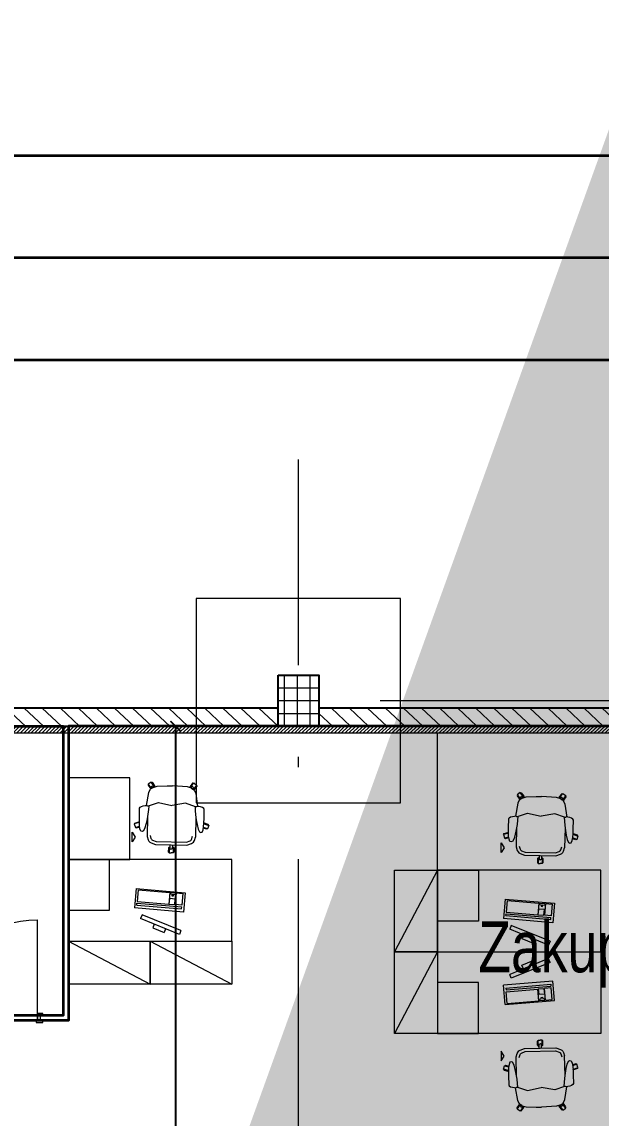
# Model space of a CAD drawing. Extents: x 6529560 to 6558080, y 5579316 to 5588131.
# Drawn here: x 6543844.78 to 6543850.45, y 5579643.49 to 5579654.23 of the extents above; entities that cross this region are included whole.
import ezdxf

# ---------------------------------------------------------------- set-up
doc = ezdxf.new("R2010")
doc.units = 0
doc.header["$MEASUREMENT"] = 0
doc.header["$PDSIZE"] = -5
doc.linetypes.add('ACAD_ISO10W100', pattern=[18, 12, -3, 0, -3])
doc.linetypes.add('GR_SOLID', pattern=[0])
doc.layers.get('0').update_dxf_attribs({"color": 2, "linetype": 'CONTINUOUS', "lineweight": 5})
doc.layers.get('Defpoints').update_dxf_attribs({"linetype": 'CONTINUOUS'})
for name, color, linetype, lineweight in [('arch_drzwi i okna', 4, 'CONTINUOUS', 15), ('arch_fundamenty na rzucie', 3, 'CONTINUOUS', 15), ('arch_meble', 5, 'GR_SOLID', 13), ('arch_osie', 181, 'CONTINUOUS', 5), ('arch_powierzchnia', 6, 'CONTINUOUS', 35), ('arch_sciany dzialowe cienkie na hali', 52, 'CONTINUOUS', 15), ('arch_sciany dzilowe cienkie na hali', 42, 'CONTINUOUS', 15), ('arch_sciany murowane wewnetrzne', 20, 'CONTINUOUS', 25), ('arch_sciany wewnetrzne murowane wypelnienie', 20, 'CONTINUOUS', 15), ('arch_slupy wypelnienie', 9, 'CONTINUOUS', 13), ('arch_słupy', 8, 'CONTINUOUS', 25), ('arch_wymiary', 2, 'CONTINUOUS', 13)]:
    doc.layers.add(name, color=color, linetype=linetype, lineweight=lineweight)
doc.styles.add('ISO8', font='iso8.shx', dxfattribs={"width": 0.7})
doc.styles.add('ROMANS', font='romans.shx', dxfattribs={"width": 0.8})
doc.styles.get("Standard").update_dxf_attribs({"font": 'arial.ttf', "width": 0.75})
doc.dimstyles.new('biura', dxfattribs={"dimtxt": 0.25, "dimasz": 0.1, "dimexe": 0.18, "dimexo": 0.0625, "dimgap": 0.04, "dimtad": 1, "dimdec": 1, "dimlfac": 100, "dimzin": 0, "dimdsep": 46, "dimtxsty": 'ISO8', "dimblk": 'ARCHTICK', "dimcen": 0.09, "dimadec": 0, "dimazin": 0, "dimtfac": 1, "dimtdec": 1, "dimtix": 1, "dimtofl": 0, "dimtmove": 0, "dimatfit": 3, "dimldrblk": 'ARCHTICK', "dimfxl": 0.2, "dimfxlon": 1, "dimtolj": 1, "dimtzin": 0, "dimarcsym": 0})
doc.dimstyles.new('D-GB-50', dxfattribs={"dimscale": 50, "dimtxt": 2.5, "dimasz": 2.5, "dimexe": 1, "dimexo": 2, "dimtad": 1, "dimdec": 0, "dimtxsty": 'ROMANS', "dimblk": 'OBLIQUE', "dimcen": 2.5, "dimdle": 1, "dimclrd": 256, "dimclre": 256, "dimclrt": 2, "dimadec": 0, "dimazin": 0, "dimtfac": 1, "dimtdec": 0, "dimtix": 1, "dimtmove": 2, "dimatfit": 3, "dimfxl": 1, "dimarcsym": 0})

# ---------------------------------------------------------------- blocks, each defined once
blk = doc.blocks.new('_OBLIQUE')
at = {"color": 0, "linetype": 'ByBlock', "lineweight": -2}
blk.add_line((-0.5, -0.5), (0.5, 0.5), dxfattribs=at)
blk = doc.blocks.new('_ArchTick')
at = {"color": 0, "linetype": 'ByBlock', "const_width": 0.15}
blk.add_lwpolyline([(-0.5, -0.5), (0.5, 0.5)], dxfattribs=at)
blk = doc.blocks.new('*D1894')
at = {"layer": 'arch_wymiary', "color": 0, "lineweight": -2, "transparency": 16777216}
for p, q in [((6543846.205947213, 5579647.331003313), (6543846.101991558, 5579647.331003313)), ((6543846.281991558, 5579647.331003313), (6543846.281991558, 5579636.101058283)), ((6543846.290955142, 5579636.101058283), (6543846.101991558, 5579636.101058283))]:
    blk.add_line(p, q, dxfattribs=at)
at = {"layer": 'Defpoints', "color": 0, "transparency": 16777216}
for p in [(6543850.266242636, 5579647.331003313, -14.64134597284736), (6543846.281991558, 5579636.101058283), (6543850.266242636, 5579636.101058283, -7.265392912928182)]:
    blk.add_point(p, dxfattribs=at)
at = {"layer": 'arch_wymiary', "color": 0, "lineweight": -2, "transparency": 16777216, "xscale": 0.1, "yscale": 0.1, "zscale": 0.1}
for p, rotation in [((6543846.281991558, 5579647.331003313), 90), ((6543846.281991558, 5579636.101058283), 270)]:
    blk.add_blockref('_ArchTick', p, dxfattribs=dict(at, rotation=rotation))
at = {"layer": 'arch_wymiary', "color": 0, "transparency": 16777216, "insert": (6543846.116991557, 5579641.716030795), "char_height": 0.25, "attachment_point": 5, "rotation": 90, "style": 'ISO8'}
blk.add_mtext('\\A1;1123.0', dxfattribs=at)
blk = doc.blocks.new('biurko dostawka')
at = {"layer": 'arch_meble', "color": 0}
for p, q in [((6555863.256439447, 5577522.728014947, 7.302242487318267), (6555703.256470323, 5577522.728014947, 7.302242487318267)), ((6555703.256470323, 5577522.728014947, 7.302242487318267), (6555703.256470442, 5577442.728014946, 7.302242487318267)), ((6555863.256439447, 5577522.728014947, 7.302242487318267), (6555863.256439447, 5577442.728028178, 7.302242487318267)), ((6555753.107601405, 5577512.351674795, 7.302242487318267), (6555754.618423462, 5577516.055377961, 7.302242487318267)), ((6555753.107601405, 5577512.351674795, 7.302242487318267), (6555791.090002299, 5577496.8578161, 7.302242487318267)), ((6555754.618423462, 5577516.055377961, 7.302242487318267), (6555792.600824475, 5577500.561519265, 7.302242487318267)), ((6555768.050377608, 5577510.576187729, 7.302242487318267), (6555769.561199666, 5577514.279890776, 7.302242487318267)), ((6555780.679692626, 5577509.744412422, 7.302242487318267), (6555769.561199666, 5577514.279890776, 7.302242487318267)), ((6555779.168870449, 5577506.040709257, 7.302242487318267), (6555780.679692626, 5577509.744412422, 7.302242487318267)), ((6555791.090002299, 5577496.8578161, 7.302242487318267), (6555792.600824475, 5577500.561519265, 7.302242487318267)), ((6555748.804199457, 5577475.201965809, 7.302242487318267), (6555750.415761829, 5577494.183677197, 7.302242487318267)), ((6555750.415761829, 5577494.183677197, 7.302242487318267), (6555798.502763987, 5577490.101052642, 7.302242487318267)), ((6555751.140694499, 5577476.007193089, 7.302242487318267), (6555752.111227154, 5577487.438567638, 7.302242487318267)), ((6555752.111227154, 5577487.438567638, 7.302242487318267), (6555758.587926507, 5577486.88869071, 7.302242487318267)), ((6555752.412526011, 5577490.987400413, 7.302242487318267), (6555752.2543391, 5577489.124203323, 7.302242487318267)), ((6555796.096611977, 5577485.401959657, 7.302242487318267), (6555752.2543391, 5577489.124203323, 7.302242487318267)), ((6555796.254798889, 5577487.265156746, 7.302242487318267), (6555752.412526011, 5577490.987400413, 7.302242487318267)), ((6555757.617393851, 5577475.457316279, 7.302242487318267), (6555758.587926507, 5577486.88869071, 7.302242487318267)), ((6555759.086134314, 5577486.846392631, 7.302242487318267), (6555758.62318027, 5577481.393509865, 7.302242487318267)), ((6555764.566418409, 5577486.381112098, 7.302242487318267), (6555759.086134314, 5577486.846392631, 7.302242487318267)), ((6555764.094093323, 5577474.907439231, 7.302242487318267), (6555765.064625979, 5577486.338813781, 7.302242487318267)), ((6555764.566418409, 5577486.381112098, 7.302242487318267), (6555764.103464365, 5577480.928229332, 7.302242487318267)), ((6555795.953500152, 5577483.716323853, 7.302242487318267), (6555765.064625979, 5577486.338813781, 7.302242487318267)), ((6555796.254798889, 5577487.265156746, 7.302242487318267), (6555796.096611977, 5577485.401959657, 7.302242487318267)), ((6555796.891201615, 5577471.119341254, 7.302242487318267), (6555798.502763987, 5577490.101052642, 7.302242487318267)), ((6555796.891201615, 5577471.119341254, 7.302242487318267), (6555748.804199457, 5577475.201965809, 7.302242487318267)), ((6555757.617393851, 5577475.457316279, 7.302242487318267), (6555751.140694499, 5577476.007193089, 7.302242487318267)), ((6555758.115601539, 5577475.415018081, 7.302242487318267), (6555758.242496253, 5577476.909641027, 7.302242487318267)), ((6555763.595885754, 5577474.949737548, 7.302242487318267), (6555758.115601539, 5577475.415018081, 7.302242487318267)), ((6555760.235326886, 5577476.740448117, 7.302242487318267), (6555758.242496253, 5577476.909641027, 7.302242487318267)), ((6555758.62318027, 5577481.393509865, 7.302242487318267), (6555764.103464365, 5577480.928229332, 7.302242487318267)), ((6555760.362221479, 5577478.235071182, 7.302242487318267), (6555760.235326886, 5577476.740448117, 7.302242487318267)), ((6555761.856844425, 5577478.108176351, 7.302242487318267), (6555760.362221479, 5577478.235071182, 7.302242487318267)), ((6555761.729949832, 5577476.613553405, 7.302242487318267), (6555761.856844425, 5577478.108176351, 7.302242487318267)), ((6555763.722780347, 5577476.444360495, 7.302242487318267), (6555761.729949832, 5577476.613553405, 7.302242487318267)), ((6555763.595885754, 5577474.949737548, 7.302242487318267), (6555763.722780347, 5577476.444360495, 7.302242487318267)), ((6555794.982967377, 5577472.284949421, 7.302242487318267), (6555795.953500152, 5577483.716323853, 7.302242487318267)), ((6555794.982967377, 5577472.284949421, 7.302242487318267), (6555764.094093323, 5577474.907439231, 7.302242487318267)), ((6555703.256470442, 5577442.728014946, 7.302242487318267), (6555863.256439447, 5577442.728028178, 7.302242487318267)), ((6555760.018493534, 5577431.441066742, 7.302242487318267), (6555760.097313404, 5577435.440290094, 7.302242487318267)), ((6555760.097313404, 5577435.440290094, 7.302242487318267), (6555760.841556311, 5577436.155763627, 7.302242487318267)), ((6555760.731602669, 5577430.576847076, 7.302242487318267), (6555760.843980074, 5577436.278739691, 7.302242487318267)), ((6555760.843980074, 5577436.278739691, 7.302242487318267), (6555762.788203359, 5577436.240421295, 7.302242487318267)), ((6555761.538800716, 5577431.746168256, 7.302242487318267), (6555761.768364668, 5577432.330758214, 7.302242487318267)), ((6555761.768364668, 5577432.330758214, 7.302242487318267), (6555762.524120211, 5577432.513901471, 7.302242487318267)), ((6555762.524120211, 5577432.513901471, 7.302242487318267), (6555762.714684009, 5577432.510145784, 7.302242487318267)), ((6555762.905247807, 5577432.506389856, 7.302242487318267), (6555762.714684009, 5577432.510145784, 7.302242487318267)), ((6555764.732426524, 5577436.202103018, 7.302242487318267), (6555762.788203359, 5577436.240421295, 7.302242487318267)), ((6555763.653200268, 5577432.293610216, 7.302242487318267), (6555762.905247807, 5577432.506389856, 7.302242487318267)), ((6555763.859551668, 5577431.700428962, 7.302242487318267), (6555763.653200268, 5577432.293610216, 7.302242487318267)), ((6555764.620049119, 5577430.500210286, 7.302242487318267), (6555764.732426524, 5577436.202103018, 7.302242487318267)), ((6555765.445476533, 5577435.334884047, 7.302242487318267), (6555764.73000288, 5577436.079126835, 7.302242487318267)), ((6555765.366656542, 5577431.335660697, 7.302242487318267), (6555765.445476533, 5577435.334884047, 7.302242487318267)), ((6555739.902613043, 5577424.236050844, 7.302242487318267), (6555738.788750886, 5577420.955362558, 7.302242487318267)), ((6555740.690106392, 5577425.572792888, 7.302242487318267), (6555739.902613043, 5577424.236050844, 7.302242487318267)), ((6555741.622958779, 5577426.469585181, 7.302242487318267), (6555740.690106392, 5577425.572792888, 7.302242487318267)), ((6555742.636512637, 5577422.982747196, 7.302242487318267), (6555741.621616244, 5577419.993545532, 7.302242487318267)), ((6555742.886647582, 5577427.151816725, 7.302242487318267), (6555741.622958779, 5577426.469585181, 7.302242487318267)), ((6555743.059391499, 5577423.700569153, 7.302242487318267), (6555742.636512637, 5577422.982747196, 7.302242487318267)), ((6555747.288681507, 5577428.683371902, 7.302242487318267), (6555742.886647582, 5577427.151816725, 7.302242487318267)), ((6555743.402648211, 5577424.030557036, 7.302242487318267), (6555743.059391499, 5577423.700569153, 7.302242487318267)), ((6555744.09654963, 5577424.405175686, 7.302242487318267), (6555743.402648211, 5577424.030557036, 7.302242487318267)), ((6555747.765568971, 5577425.681700588, 7.302242487318267), (6555744.09654963, 5577424.405175686, 7.302242487318267)), ((6555777.977923274, 5577428.078523277, 7.302242487318267), (6555747.288681507, 5577428.683371902, 7.302242487318267)), ((6555777.383133412, 5577425.097973466, 7.302242487318267), (6555747.765568971, 5577425.681700588, 7.302242487318267)), ((6555760.733967185, 5577430.696823835, 7.302242487318267), (6555760.018493534, 5577431.441066742, 7.302242487318267)), ((6555760.731602669, 5577430.576847076, 7.302242487318267), (6555761.515450358, 5577430.561398386, 7.302242487318267)), ((6555761.472926974, 5577428.403817296, 7.302242487318267), (6555761.538800716, 5577431.746168256, 7.302242487318267)), ((6555763.793677925, 5577428.358078003, 7.302242487318267), (6555763.859551668, 5577431.700428962, 7.302242487318267)), ((6555764.620049119, 5577430.500210286, 7.302242487318267), (6555763.83620131, 5577430.515658975, 7.302242487318267)), ((6555764.622413635, 5577430.620187044, 7.302242487318267), (6555765.366656542, 5577431.335660697, 7.302242487318267)), ((6555780.999005317, 5577423.677871943, 7.302242487318267), (6555777.383133412, 5577425.097973466, 7.302242487318267)), ((6555782.316191912, 5577426.374706983, 7.302242487318267), (6555777.977923274, 5577428.078523277, 7.302242487318267)), ((6555781.677607058, 5577423.276202798, 7.302242487318267), (6555780.999005317, 5577423.677871943, 7.302242487318267)), ((6555782.007594943, 5577422.932946086, 7.302242487318267), (6555781.677607058, 5577423.276202798, 7.302242487318267)), ((6555782.401861549, 5577422.199019194, 7.302242487318267), (6555782.007594943, 5577422.932946086, 7.302242487318267)), ((6555783.552017808, 5577425.643213033, 7.302242487318267), (6555782.316191912, 5577426.374706983, 7.302242487318267)), ((6555783.298188329, 5577419.172149658, 7.302242487318267), (6555782.401861549, 5577422.199019194, 7.302242487318267)), ((6555784.448810101, 5577424.710360646, 7.302242487318267), (6555783.552017808, 5577425.643213033, 7.302242487318267)), ((6555785.183021188, 5577423.343627692, 7.302242487318267), (6555784.448810101, 5577424.710360646, 7.302242487318267)), ((6555786.166751623, 5577420.021598221, 7.302242487318267), (6555785.183021188, 5577423.343627692, 7.302242487318267)), ((6555797.960509419, 5577420.72796905, 7.302242487318267), (6555800.979925633, 5577425.518016219, 7.302242487318267)), ((6555800.979925633, 5577425.518016219, 7.302242487318267), (6555800.979925752, 5577415.937922, 7.302242487318267)), ((6555725.773177146, 5577409.33157742, 7.302242487318267), (6555726.9195652, 5577412.638629913, 7.302242487318267)), ((6555726.9195652, 5577412.638629913, 7.302242487318267), (6555730.998227836, 5577411.224113226, 7.302242487318267)), ((6555726.998399258, 5577412.611289501, 7.302242487318267), (6555727.978583336, 5577413.085848808, 7.302242487318267)), ((6555727.978583336, 5577413.085848808, 7.302242487318267), (6555731.131872534, 5577411.992144942, 7.302242487318267)), ((6555731.438417077, 5577413.753802537, 7.302242487318267), (6555730.891361593, 5577410.609971881, 7.302242487318267)), ((6555732.385558248, 5577415.984572172, 7.302242487318267), (6555731.438417077, 5577413.753802537, 7.302242487318267)), ((6555733.582317233, 5577416.26504445, 7.302242487318267), (6555732.385558248, 5577415.984572172, 7.302242487318267)), ((6555735.019454598, 5577415.699615955, 7.302242487318267), (6555733.582317233, 5577416.26504445, 7.302242487318267)), ((6555736.258674502, 5577412.856645107, 7.302242487318267), (6555735.019454598, 5577415.699615955, 7.302242487318267)), ((6555737.356762051, 5577408.435148835, 7.302242487318267), (6555736.258674502, 5577412.856645107, 7.302242487318267)), ((6555738.406062841, 5577401.538263321, 7.302242487318267), (6555738.788750886, 5577420.955362558, 7.302242487318267)), ((6555785.784063697, 5577400.604499102, 7.302242487318267), (6555786.166751623, 5577420.021598221, 7.302242487318267)), ((6555787.104302764, 5577407.454683781, 7.302242487318267), (6555788.375755072, 5577411.829479337, 7.302242487318267)), ((6555788.375755072, 5577411.829479337, 7.302242487318267), (6555789.726032138, 5577414.621414185, 7.302242487318267)), ((6555789.726032138, 5577414.621414185, 7.302242487318267), (6555791.184332609, 5577415.129777074, 7.302242487318267)), ((6555791.184332609, 5577415.129777074, 7.302242487318267), (6555792.369111061, 5577414.802367449, 7.302242487318267)), ((6555792.369111061, 5577414.802367449, 7.302242487318267), (6555793.227619171, 5577412.536010504, 7.302242487318267)), ((6555793.227619171, 5577412.536010504, 7.302242487318267), (6555793.650375366, 5577409.373065949, 7.302242487318267)), ((6555796.658447266, 5577411.732249974, 7.302242487318267), (6555793.464512229, 5577410.763642431, 7.302242487318267)), ((6555797.69902134, 5577411.243650675, 7.302242487318267), (6555793.567790866, 5577409.990941048, 7.302242487318267)), ((6555797.619171142, 5577411.219437719, 7.302242487318267), (6555796.658447266, 5577411.732249974, 7.302242487318267)), ((6555798.71421349, 5577407.893995881, 7.302242487318267), (6555797.69902134, 5577411.243650675, 7.302242487318267)), ((6555800.979925752, 5577415.937922, 7.302242487318267), (6555797.960509419, 5577420.72796905, 7.302242487318267)), ((6555730.654754162, 5577407.638057231, 7.302242487318267), (6555725.773177146, 5577409.33157742, 7.302242487318267)), ((6555725.888512492, 5577409.291565181, 7.302242487318267), (6555726.339186191, 5577408.362236022, 7.302242487318267)), ((6555726.339186191, 5577408.362236022, 7.302242487318267), (6555730.119092106, 5577407.051498532, 7.302242487318267)), ((6555730.119092106, 5577407.051498532, 7.302242487318267), (6555730.629270195, 5577407.298906922, 7.302242487318267)), ((6555730.433173417, 5577402.434413076, 7.302242487318267), (6555730.275328636, 5577393.765840291, 7.302242487318267)), ((6555730.585049391, 5577406.740256428, 7.302242487318267), (6555730.433173417, 5577402.434413076, 7.302242487318267)), ((6555730.891361593, 5577410.609971881, 7.302242487318267), (6555730.585049391, 5577406.740256428, 7.302242487318267)), ((6555738.110734105, 5577403.960423112, 7.302242487318267), (6555737.356762051, 5577408.435148835, 7.302242487318267)), ((6555738.706557631, 5577399.073733568, 7.302242487318267), (6555738.110734105, 5577403.960423112, 7.302242487318267)), ((6555785.386694074, 5577398.153723359, 7.302242487318267), (6555786.174601674, 5577403.013141155, 7.302242487318267)), ((6555786.174601674, 5577403.013141155, 7.302242487318267), (6555787.104302764, 5577407.454683781, 7.302242487318267)), ((6555793.786071896, 5577401.18580234, 7.302242487318267), (6555793.602232098, 5577392.517741919, 7.302242487318267)), ((6555793.650375366, 5577409.373065949, 7.302242487318267), (6555793.803974032, 5577405.49428606, 7.302242487318267)), ((6555793.769698858, 5577406.394136191, 7.302242487318267), (6555798.71421349, 5577407.893995881, 7.302242487318267)), ((6555794.281833172, 5577405.786926747, 7.302242487318267), (6555793.781799793, 5577406.054245233, 7.302242487318267)), ((6555793.803974032, 5577405.49428606, 7.302242487318267), (6555793.786071896, 5577401.18580234, 7.302242487318267)), ((6555798.110449791, 5577406.947709322, 7.302242487318267), (6555794.281833172, 5577405.786926747, 7.302242487318267)), ((6555798.597391128, 5577407.858559131, 7.302242487318267), (6555798.110449791, 5577406.947709322, 7.302242487318267)), ((6555730.275328636, 5577393.765840291, 7.302242487318267), (6555730.711929083, 5577392.777045131, 7.302242487318267)), ((6555730.711929083, 5577392.777045131, 7.302242487318267), (6555732.057831287, 5577391.845343113, 7.302242487318267)), ((6555732.057831287, 5577391.845343113, 7.302242487318267), (6555733.81440866, 5577391.19760406, 7.302242487318267)), ((6555733.81440866, 5577391.19760406, 7.302242487318267), (6555735.722765446, 5577390.790920973, 7.302242487318267)), ((6555735.722765446, 5577390.790920973, 7.302242487318267), (6555737.195685983, 5577390.670873761, 7.302242487318267)), ((6555738.498210788, 5577378.14977634, 7.302242487318267), (6555736.737079382, 5577390.708251477, 7.302242487318267)), ((6555737.195685983, 5577390.670873761, 7.302242487318267), (6555737.853594303, 5577391.014976501, 7.302242487318267)), ((6555737.853594303, 5577391.014976501, 7.302242487318267), (6555738.827469468, 5577391.049793123, 7.302242487318267)), ((6555739.073944807, 5577394.67464006, 7.302242487318267), (6555738.706557631, 5577399.073733568, 7.302242487318267)), ((6555738.827469468, 5577391.049793123, 7.302242487318267), (6555738.958510398, 5577391.00370729, 7.302242487318267)), ((6555738.958510398, 5577391.00370729, 7.302242487318267), (6555739.191788554, 5577391.21464622, 7.302242487318267)), ((6555738.958510398, 5577391.00370729, 7.302242487318267), (6555748.466040969, 5577387.48217237, 7.302242487318267)), ((6555739.191788554, 5577391.21464622, 7.302242487318267), (6555739.073944807, 5577394.67464006, 7.302242487318267)), ((6555748.466040969, 5577387.48217237, 7.302242487318267), (6555761.814898968, 5577389.931609035, 7.302242487318267)), ((6555775.178055167, 5577386.955710291, 7.302242487318267), (6555761.936076999, 5577389.929220677, 7.302242487318267)), ((6555784.816959024, 5577390.099891544, 7.302242487318267), (6555775.178055167, 5577386.955710291, 7.302242487318267)), ((6555784.592173457, 5577390.319858312, 7.302242487318267), (6555784.846257449, 5577393.772521973, 7.302242487318267)), ((6555784.816959024, 5577390.099891544, 7.302242487318267), (6555784.592173457, 5577390.319858312, 7.302242487318267)), ((6555784.770426273, 5577377.237805724, 7.302242487318267), (6555787.025023222, 5577389.717135668, 7.302242487318267)), ((6555784.949714064, 5577390.140778184, 7.302242487318267), (6555784.816959024, 5577390.099891544, 7.302242487318267)), ((6555784.846257449, 5577393.772521973, 7.302242487318267), (6555785.386694074, 5577398.153723359, 7.302242487318267)), ((6555785.921461106, 5577390.067615747, 7.302242487318267), (6555784.949714064, 5577390.140778184, 7.302242487318267)), ((6555786.565299988, 5577389.697857142, 7.302242487318267), (6555785.921461106, 5577390.067615747, 7.302242487318267)), ((6555788.041806817, 5577389.759774566, 7.302242487318267), (6555786.565299988, 5577389.697857142, 7.302242487318267)), ((6555789.964705944, 5577390.090948224, 7.302242487318267), (6555788.041806817, 5577389.759774566, 7.302242487318267)), ((6555791.745441556, 5577390.668971061, 7.302242487318267), (6555789.964705944, 5577390.090948224, 7.302242487318267)), ((6555793.127009749, 5577391.546917676, 7.302242487318267), (6555791.745441556, 5577390.668971061, 7.302242487318267)), ((6555793.602232098, 5577392.517741919, 7.302242487318267), (6555793.127009749, 5577391.546917676, 7.302242487318267)), ((6555737.674343944, 5577370.907604456, 7.302242487318267), (6555740.08865273, 5577374.096649767, 7.302242487318267)), ((6555737.822491527, 5577369.828072906, 7.302242487318267), (6555737.674343944, 5577370.907604456, 7.302242487318267)), ((6555737.772797704, 5577369.762442112, 7.302242487318267), (6555740.934341192, 5577373.937894225, 7.302242487318267)), ((6555740.563714623, 5577367.65003705, 7.302242487318267), (6555737.772797704, 5577369.762442112, 7.302242487318267)), ((6555739.783485174, 5577375.156869054, 7.302242487318267), (6555738.498210788, 5577378.14977634, 7.302242487318267)), ((6555739.980832696, 5577374.943483472, 7.302242487318267), (6555739.783485174, 5577375.156869054, 7.302242487318267)), ((6555740.150515795, 5577374.799567341, 7.302242487318267), (6555739.980832696, 5577374.943483472, 7.302242487318267)), ((6555740.08865273, 5577374.096649767, 7.302242487318267), (6555740.608832478, 5577374.168152332, 7.302242487318267)), ((6555740.380776048, 5577374.709012389, 7.302242487318267), (6555740.150515795, 5577374.799567341, 7.302242487318267)), ((6555740.686546087, 5577373.983846426, 7.302242487318267), (6555740.380776048, 5577374.709012389, 7.302242487318267)), ((6555744.132690787, 5577372.363455295, 7.302242487318267), (6555740.563714623, 5577367.65003705, 7.302242487318267)), ((6555741.362830281, 5577373.858433365, 7.302242487318267), (6555740.686546087, 5577373.983846426, 7.302242487318267)), ((6555740.941405534, 5577372.299497366, 7.302242487318267), (6555741.696661115, 5577373.596405029, 7.302242487318267)), ((6555740.941405534, 5577372.299497366, 7.302242487318267), (6555741.417349816, 5577371.682999253, 7.302242487318267)), ((6555741.090930104, 5577367.810474396, 7.302242487318267), (6555741.660645605, 5577367.88946855, 7.302242487318267)), ((6555742.655464292, 5577372.843827605, 7.302242487318267), (6555741.362830281, 5577373.858433365, 7.302242487318267)), ((6555741.417349816, 5577371.682999253, 7.302242487318267), (6555742.136652232, 5577371.386767864, 7.302242487318267)), ((6555741.660645605, 5577367.88946855, 7.302242487318267), (6555744.074559212, 5577371.081359626, 7.302242487318267)), ((6555742.136652232, 5577371.386767864, 7.302242487318267), (6555742.665408254, 5577371.724414348, 7.302242487318267)), ((6555742.655464292, 5577372.843827605, 7.302242487318267), (6555746.623806595, 5577371.553380847, 7.302242487318267)), ((6555742.665408254, 5577371.724414348, 7.302242487318267), (6555743.342632889, 5577372.619158388, 7.302242487318267)), ((6555744.074559212, 5577371.081359626, 7.302242487318267), (6555743.933106541, 5577372.099871516, 7.302242487318267)), ((6555746.623806595, 5577371.553380847, 7.302242487318267), (6555756.411144852, 5577370.814378022, 7.302242487318267)), ((6555756.411144852, 5577370.814378022, 7.302242487318267), (6555761.495963454, 5577370.673824906, 7.302242487318267)), ((6555766.582371234, 5577370.613915086, 7.302242487318267), (6555761.495963454, 5577370.673824906, 7.302242487318267)), ((6555776.391227364, 5577370.966700197, 7.302242487318267), (6555766.582371234, 5577370.613915086, 7.302242487318267)), ((6555780.407334566, 5577372.099782825, 7.302242487318267), (6555776.391227364, 5577370.966700197, 7.302242487318267)), ((6555778.91232741, 5577371.677989602, 7.302242487318267), (6555782.292812466, 5577366.827605843, 7.302242487318267)), ((6555778.919896364, 5577370.394599319, 7.302242487318267), (6555779.101370931, 5577371.406746626, 7.302242487318267)), ((6555781.206167459, 5577367.11007297, 7.302242487318267), (6555778.919896364, 5577370.394599319, 7.302242487318267)), ((6555780.353290916, 5577370.981630564, 7.302242487318267), (6555779.711847186, 5577371.902364135, 7.302242487318267)), ((6555780.868332147, 5577370.623412251, 7.302242487318267), (6555780.353290916, 5577370.981630564, 7.302242487318267)), ((6555780.407334566, 5577372.099782825, 7.302242487318267), (6555781.738942504, 5577373.062667966, 7.302242487318267)), ((6555781.598748326, 5577370.89107132, 7.302242487318267), (6555780.868332147, 5577370.623412251, 7.302242487318267)), ((6555782.098614454, 5577371.488337517, 7.302242487318267), (6555781.395046473, 5577372.813996911, 7.302242487318267)), ((6555782.098614454, 5577371.488337517, 7.302242487318267), (6555781.598748326, 5577370.89107132, 7.302242487318267)), ((6555781.738942504, 5577373.062667966, 7.302242487318267), (6555782.419643163, 5577373.161336423, 7.302242487318267)), ((6555785.164795756, 5577368.828402042, 7.302242487318267), (6555782.170229792, 5577373.125183702, 7.302242487318267)), ((6555782.292812466, 5577366.827605843, 7.302242487318267), (6555785.164795756, 5577368.828402042, 7.302242487318267)), ((6555782.419643163, 5577373.161336423, 7.302242487318267), (6555782.753748893, 5577373.873891234, 7.302242487318267)), ((6555783.021516918, 5577373.250493884, 7.302242487318267), (6555782.504558444, 5577373.342437148, 7.302242487318267)), ((6555782.753748893, 5577373.873891234, 7.302242487318267), (6555782.987398505, 5577373.955303073, 7.302242487318267)), ((6555782.987398505, 5577373.955303073, 7.302242487318267), (6555783.162620545, 5577374.092421531, 7.302242487318267)), ((6555785.308295012, 5577369.968795776, 7.302242487318267), (6555783.021516918, 5577373.250493884, 7.302242487318267)), ((6555783.162620545, 5577374.092421531, 7.302242487318267), (6555783.368222594, 5577374.29786539, 7.302242487318267)), ((6555783.368222594, 5577374.29786539, 7.302242487318267), (6555784.770426273, 5577377.237805724, 7.302242487318267)), ((6555785.117726445, 5577368.895939827, 7.302242487318267), (6555785.308295012, 5577369.968795776, 7.302242487318267)), ((6555781.7723279, 5577367.008692146, 7.302242487318267), (6555781.206167459, 5577367.11007297, 7.302242487318267))]:
    blk.add_line(p, q, dxfattribs=at)
at = {"layer": 'arch_meble', "color": 0, "extrusion": (0, 0, -1)}
blk.add_line((6555746.256476282, 5577522.728052497, 7.302242487317471), (6555704.256476283, 5577522.728015184, 7.302242487317471), dxfattribs=at)
at = {"layer": 'arch_meble', "color": 0, "elevation": 7.302242487318267}
blk.add_lwpolyline([(6555863.256439447, 5577442.728028178), (6555823.256439447, 5577442.728028058), (6555823.256439447, 5577492.728028058), (6555863.256439447, 5577492.728028058)], close=True, dxfattribs=at)

msp = doc.modelspace()

# ---------------------------------------------------------------- hatches: boundary and pattern name
at = {"layer": 'arch_sciany dzilowe cienkie na hali'}
h = msp.add_hatch(dxfattribs=at)
h.set_pattern_fill('ANSI31', color=256, scale=0.2)
h.set_pattern_definition([(45, (0.1868197629228234, 63.27786768041551), (-0.0176776695296637, 0.0176776695296637), [])])
h.paths.add_polyline_path([(6543767.245718513, 5579647.330971886), (6543769.106768979, 5579647.330971886), (6543769.106768979, 5579647.261049201), (6543767.245718513, 5579647.261049201)])
h.paths.add_polyline_path([(6543749.766521877, 5579647.331082084), (6543767.120718511, 5579647.331082084), (6543767.120718511, 5579647.261049201), (6543749.766521877, 5579647.261049201)])
h.paths.add_polyline_path([(6543799.411590599, 5579647.331031453), (6543801.256618295, 5579647.331031453), (6543801.256618295, 5579647.259670173), (6543799.411590599, 5579647.259670173)])
h.paths.add_polyline_path([(6543796.463363021, 5579647.331119875), (6543799.056077626, 5579647.331119875), (6543799.056077626, 5579647.261049201), (6543796.463363021, 5579647.261049201)])
h.paths.add_polyline_path([(6543795.1893021, 5579647.331113009), (6543796.213363018, 5579647.331113009), (6543796.213363018, 5579647.261049201), (6543795.1893021, 5579647.261049201)])
h.paths.add_polyline_path([(6543793.814311467, 5579647.331113009), (6543795.064302105, 5579647.331113009), (6543795.064302105, 5579647.261113008), (6543793.814311467, 5579647.261113008)])
h.paths.add_polyline_path([(6543792.439298573, 5579647.331067116), (6543793.614300213, 5579647.331067116), (6543793.614300213, 5579647.261113008), (6543792.439298573, 5579647.261113008)])
h.paths.add_polyline_path([(6543790.016388008, 5579647.33100331), (6543792.314298579, 5579647.33100331), (6543792.314298579, 5579647.261049201), (6543790.016388008, 5579647.261049201)])
h.paths.add_polyline_path([(6543788.054393911, 5579647.331049202), (6543789.76650355, 5579647.331049202), (6543789.76650355, 5579647.261049201), (6543788.054393911, 5579647.261049201)])
h.paths.add_polyline_path([(6543785.752499917, 5579647.331049202), (6543787.929314178, 5579647.331049202), (6543787.929314178, 5579647.261049201), (6543785.752499917, 5579647.261049201)])
h.paths.add_polyline_path([(6543777.600718519, 5579647.331049202), (6543785.387499916, 5579647.331049202), (6543785.387499916, 5579647.261049201), (6543777.600718519, 5579647.261049201)])
h.paths.add_polyline_path([(6543775.686592736, 5579647.331049202), (6543777.47571852, 5579647.331049202), (6543777.47571852, 5579647.261049201), (6543775.686592736, 5579647.261049201)])
h.paths.add_polyline_path([(6543803.716618295, 5579647.33113777), (6543805.286547243, 5579647.33113777), (6543805.286547243, 5579647.261049201), (6543803.716618295, 5579647.261049201)])
h.paths.add_polyline_path([(6543815.047672763, 5579647.33107009), (6543818.74210027, 5579647.33107009), (6543818.74210027, 5579647.261049201), (6543815.047672763, 5579647.261049201)])
h.paths.add_polyline_path([(6543812.748226572, 5579647.331012815), (6543814.748052519, 5579647.331012815), (6543814.748052519, 5579647.261049201), (6543812.748226572, 5579647.261049201)])
h.paths.add_polyline_path([(6543809.779116456, 5579647.331518841), (6543812.623226548, 5579647.331518841), (6543812.623226548, 5579647.261049201), (6543809.779116456, 5579647.261049201)])
h.paths.add_polyline_path([(6543805.884247281, 5579647.331050522), (6543809.65411646, 5579647.331050522), (6543809.65411646, 5579647.261049201), (6543805.884247281, 5579647.261049201)])
h.paths.add_polyline_path([(6543842.172240511, 5579647.331049428), (6543853.186528003, 5579647.331038415), (6543853.186519141, 5579647.281132135), (6543853.717071895, 5579647.28107785), (6543853.717069846, 5579647.261049201), (6543842.172240511, 5579647.261049201)])
h.paths.add_polyline_path([(6543838.694667115, 5579647.331011496), (6543839.996540647, 5579647.331027254), (6543839.996540647, 5579647.261064962), (6543838.694667115, 5579647.261049201)])
h.paths.add_polyline_path([(6543831.835884808, 5579647.331012767), (6543834.254938131, 5579647.331012767), (6543834.254938131, 5579647.261049201), (6543831.835884808, 5579647.261049201)])
h.paths.add_polyline_path([(6543828.766929306, 5579647.331055209), (6543831.220425682, 5579647.331055209), (6543831.220425682, 5579647.261049201), (6543828.766929306, 5579647.261049201)])
h.paths.add_polyline_path([(6543840.286540369, 5579647.261049201), (6543842.038753601, 5579647.261049201), (6543842.038753601, 5579647.331049428), (6543840.286540369, 5579647.331049428)])
at = {"layer": 'arch_sciany wewnetrzne murowane wypelnienie'}
h = msp.add_hatch(dxfattribs=at)
h.set_pattern_fill('ANSI31', color=256, angle=90)
h.set_pattern_definition([(135, (0.1868197629228234, 63.27786768041551), (-0.0883883476483185, -0.0883883476483184), [])])
h.paths.add_polyline_path([(6543745.786561093, 5579647.506012815), (6543751.286592777, 5579647.506012815), (6543751.286592777, 5579647.331012815), (6543745.786561093, 5579647.331012815)])
h.paths.add_polyline_path([(6543757.685718524, 5579647.330971886), (6543763.286617287, 5579647.330989322), (6543763.286617489, 5579647.506030251), (6543757.685718725, 5579647.506012816)])
h.paths.add_polyline_path([(6543769.686495886, 5579647.506031404), (6543775.286617285, 5579647.506012815), (6543775.286617285, 5579647.331012815), (6543769.686495886, 5579647.331031404)])
h.paths.add_polyline_path([(6543781.68571852, 5579647.330971886), (6543787.286617283, 5579647.330971886), (6543787.286617283, 5579647.506012815), (6543781.68571852, 5579647.506012815)])
h.paths.add_polyline_path([(6543793.686470431, 5579647.5060905), (6543799.286616442, 5579647.506012815), (6543799.286617344, 5579647.331053743), (6543793.686471333, 5579647.331131428)])
h.paths.add_polyline_path([(6543805.685700325, 5579647.331012815), (6543811.286617279, 5579647.331012815), (6543811.286617279, 5579647.506012815), (6543805.685700325, 5579647.506012815)])
h.paths.add_polyline_path([(6543817.686623047, 5579647.505971889), (6543823.286617277, 5579647.505930963), (6543823.286617277, 5579647.331014284), (6543817.686623047, 5579647.331055211)])
h.paths.add_polyline_path([(6543829.686598496, 5579647.331014282), (6543835.286617287, 5579647.331014282), (6543835.286617194, 5579647.506765634), (6543829.686598403, 5579647.506765634)])
h.paths.add_polyline_path([(6543841.686598495, 5579647.331012815), (6543847.286617287, 5579647.331012815), (6543847.286617287, 5579647.506012815), (6543841.686598495, 5579647.506012815)])
h.paths.add_polyline_path([(6543847.686592733, 5579647.33100331), (6543853.186561083, 5579647.33100331), (6543853.186561083, 5579647.506012815), (6543847.686592733, 5579647.506012815)])
h.paths.add_polyline_path([(6543835.686592732, 5579647.33100331), (6543839.996540415, 5579647.331009422), (6543839.99654032, 5579647.506023076), (6543835.686592639, 5579647.506016964)])
h.paths.add_polyline_path([(6543823.686592726, 5579647.33100331), (6543829.28654725, 5579647.33100331), (6543829.28654725, 5579647.506012815), (6543823.686592726, 5579647.506012815)])
h.paths.add_polyline_path([(6543811.686592731, 5579647.33107009), (6543817.286547252, 5579647.33107009), (6543817.286547252, 5579647.506012815), (6543811.686592731, 5579647.506012815)])
h.paths.add_polyline_path([(6543799.686592731, 5579647.33100331), (6543805.286547243, 5579647.33100331), (6543805.2865227, 5579647.505974655), (6543799.686592731, 5579647.505974655)])
h.paths.add_polyline_path([(6543787.686592729, 5579647.33100331), (6543793.286547245, 5579647.33100331), (6543793.286547245, 5579647.506012815), (6543787.686592729, 5579647.506012815)])
h.paths.add_polyline_path([(6543775.686592731, 5579647.331012815), (6543781.286547247, 5579647.331012815), (6543781.286547247, 5579647.506012815), (6543775.686592731, 5579647.506012815)])
h.paths.add_polyline_path([(6543763.686592733, 5579647.33100331), (6543769.286547245, 5579647.33100331), (6543769.286547245, 5579647.506012815), (6543763.686592733, 5579647.506012815)])
h.paths.add_polyline_path([(6543751.686568226, 5579647.331052071), (6543757.286495954, 5579647.331052071), (6543757.286495954, 5579647.506012815), (6543751.686568226, 5579647.506012815)])
h.paths.add_polyline_path([(6543801.256618295, 5579647.33100456), (6543803.716618295, 5579647.33100456), (6543803.716618295, 5579647.505974655), (6543801.256618295, 5579647.505974659)])
h.paths.add_polyline_path([(6543840.286540369, 5579647.506021001), (6543841.286522464, 5579647.506021001), (6543841.286522464, 5579647.331044244), (6543840.286540369, 5579647.331044244)])
at = {"layer": 'arch_slupy wypelnienie'}
h = msp.add_hatch(dxfattribs=at)
h.set_pattern_fill('ANSI37', color=256, angle=225)
h.set_pattern_definition([(270, (313.850160010159, 331.2040701797232), (0.125, 0), []), (0, (313.850160010159, 331.2040701797232), (0, 0.125), [])])
h.paths.add_polyline_path([(6543847.286643895, 5579647.831044237), (6543847.686643894, 5579647.831003308), (6543847.686592733, 5579647.33100331), (6543847.286592733, 5579647.331044244)])

# ---------------------------------------------------------------- linework, layer by layer
for p, q in [((6543848.846875155, 5579645.921049202, 0.0730169667736265), (6543848.846875155, 5579647.261049201, 0.0730169667736265)), ((6543844.957671601, 5579644.499137838), (6543844.95765464, 5579644.449374561))]:
    msp.add_line(p, q)
at = {"layer": 'arch_drzwi i okna'}
msp.add_lwpolyline([(6543844.957671601, 5579644.499137838), (6543844.957682822, 5579644.449368932), (6543845.233678784, 5579644.449431156), (6543845.233678779, 5579647.261047987), (6543845.18367878, 5579647.261047987), (6543845.184317185, 5579644.499420029)], close=True, dxfattribs=at)
at = {"layer": 'arch_drzwi i okna', "extrusion": (0, 0, -1)}
msp.add_lwpolyline([(-6543843.987671602, 5579644.495637837), (-6543843.991248585, 5579644.577564237), (-6543844.001952313, 5579644.658867125), (-6543844.019701325, 5579644.738927741), (-6543844.044360538, 5579644.817136773), (-6543844.075742282, 5579644.892899004), (-6543844.113607722, 5579644.965637839), (-6543844.15766868, 5579645.034799689), (-6543844.207589825, 5579645.099858192), (-6543844.262991227, 5579645.160318213), (-6543844.323451248, 5579645.215719615), (-6543844.388509751, 5579645.26564076), (-6543844.457671601, 5579645.309701716), (-6543844.530410437, 5579645.347567158), (-6543844.606172667, 5579645.378948902), (-6543844.684381699, 5579645.403608116), (-6543844.764442314, 5579645.421357126), (-6543844.845745203, 5579645.432060855), (-6543844.927671602, 5579645.435637838), (-6543844.927671602, 5579644.455637839), (-6543843.987671602, 5579644.455637839), (-6543843.987671602, 5579644.495637837), (-6543844.927671602, 5579644.495637837)], dxfattribs=at)
at = {"layer": 'arch_drzwi i okna'}
msp.add_lwpolyline([(6543844.982671601, 5579644.499137838), (6543844.982671601, 5579644.517137839), (6543844.932671602, 5579644.517137839), (6543844.932671602, 5579644.454637839), (6543844.917671601, 5579644.454637839), (6543844.917654639, 5579644.42937456), (6543844.98265464, 5579644.42937456), (6543844.98265464, 5579644.449374561)], dxfattribs=at)
at = {"layer": 'arch_fundamenty na rzucie', "extrusion": (4.9483997e-09, 8.021447e-10, 1), "elevation": -8.42175993e-08}
msp.add_lwpolyline([(6543848.485967987, 5579648.580921538), (6543846.485967994, 5579648.581126156), (6543846.485763368, 5579646.581126171), (6543848.485763357, 5579646.580921551)], close=True, dxfattribs=at)
at = {"layer": 'arch_meble'}
for p, q in [((6543848.846875148, 5579645.921049201, 0.0730169667736256), (6543848.426875154, 5579645.121049201, 0.0730169667736256)), ((6543845.233618991, 5579645.224926649, -7.764413580388877), (6543846.033618991, 5579644.804926654, -7.764413580388877)), ((6543846.033618991, 5579645.224926649, -7.764413580388877), (6543846.833618991, 5579644.804926654, -7.764413580388877)), ((6543848.846875148, 5579645.121049201, 0.0730169667736256), (6543848.426875154, 5579644.321049202, 0.0730169667736256))]:
    msp.add_line(p, q, dxfattribs=at)
for points, elevation in [([(6543845.233678781, 5579646.024866718), (6543845.833678781, 5579646.024866718), (6543845.833678781, 5579646.824866719), (6543845.233678781, 5579646.824866719)], -7.764413580388878), ([(6543848.846875154, 5579645.921049201), (6543848.846875154, 5579645.121049201), (6543848.426875154, 5579645.121049201), (6543848.426875154, 5579645.921049201)], 0.0730169667736256), ([(6543845.233618991, 5579645.224926653), (6543846.033618991, 5579645.224926653), (6543846.033618991, 5579644.804926654), (6543845.233618991, 5579644.804926654)], -7.764413580388877), ([(6543846.033618991, 5579645.224926653), (6543846.833618991, 5579645.224926653), (6543846.833618991, 5579644.804926654), (6543846.033618991, 5579644.804926654)], -7.764413580388877), ([(6543848.846875154, 5579645.121049201), (6543848.846875154, 5579644.321049202), (6543848.426875154, 5579644.321049202), (6543848.426875154, 5579645.121049201)], 0.0730169667736256)]:
    msp.add_lwpolyline(points, close=True, dxfattribs=dict(at, elevation=elevation))
at = {"layer": 'arch_osie', "linetype": 'ACAD_ISO10W100', "ltscale": 0.3, "extrusion": (-4.9483178e-09, -8.026501e-10, 1), "elevation": 8.42651412e-08}
msp.add_lwpolyline([(6543847.486520441, 5579631.429192472), (6543847.486523285, 5579649.943008331)], dxfattribs=at)
at = {"layer": 'arch_osie', "linetype": 'ACAD_ISO10W100', "ltscale": 0.3}
msp.add_lwpolyline([(6543848.286526461, 5579647.581055878), (6543858.29148413, 5579647.581055787)], dxfattribs=at)
at = {"layer": 'arch_powierzchnia'}
for points in [[(6543740.926522586, 5579652.918541436), (6543858.046511156, 5579652.918541436), (6543858.046511156, 5579631.771056828), (6543740.926522586, 5579631.771056828)], [(6543741.926522585, 5579651.918541436), (6543857.046511156, 5579651.918541436), (6543857.046511156, 5579632.771056829), (6543741.926522585, 5579632.771056829)], [(6543742.926522585, 5579650.918541436), (6543856.046511157, 5579650.918541436), (6543856.046511157, 5579633.771056828), (6543742.926522585, 5579633.771056828)], [(6543842.163771001, 5579647.331049326), (6543845.183997974, 5579647.331085858), (6543845.183997974, 5579644.499456605), (6543842.163771001, 5579644.499420072)]]:
    msp.add_lwpolyline(points, close=True, dxfattribs=at)
msp.add_lwpolyline([(6543841.686521242, 5579636.101058281), (6543847.286521325, 5579636.101058281), (6543847.286521325, 5579636.431043843), (6543847.686521326, 5579636.431043843), (6543847.686521326, 5579636.101058281), (6543853.386526414, 5579636.101058281), (6543853.386526414, 5579636.431056242), (6543853.715961723, 5579636.431056242), (6543853.716516807, 5579641.756054734), (6543853.38651283, 5579641.756054734), (6543853.38651283, 5579642.156054734), (6543853.716547503, 5579642.156054734), (6543853.717071892, 5579647.281049655), (6543853.186519141, 5579647.281132135), (6543853.186548806, 5579647.33103145), (6543845.233678779, 5579647.331050564), (6543845.233678784, 5579644.449431156), (6543842.164985407, 5579644.448400122)], dxfattribs=at)
at = {"layer": 'arch_sciany dzialowe cienkie na hali'}
msp.add_lwpolyline([(6543842.172240511, 5579647.331049428), (6543853.186528003, 5579647.331038415), (6543853.186519141, 5579647.281132135), (6543853.717071895, 5579647.28107785), (6543853.717069846, 5579647.261049201), (6543842.172240511, 5579647.261049201)], close=True, dxfattribs=at)
at = {"layer": 'arch_sciany murowane wewnetrzne'}
for points in [[(6543841.686598495, 5579647.331012815), (6543847.286617287, 5579647.331012815), (6543847.286617287, 5579647.506012815), (6543841.686598495, 5579647.506012815)], [(6543847.686592733, 5579647.33100331), (6543853.186561083, 5579647.33100331), (6543853.186561083, 5579647.506012815), (6543847.686592733, 5579647.506012815)]]:
    msp.add_lwpolyline(points, close=True, dxfattribs=at)
at = {"layer": 'arch_słupy'}
msp.add_lwpolyline([(6543847.286643895, 5579647.831044237), (6543847.686643894, 5579647.831003308), (6543847.686592733, 5579647.33100331), (6543847.286592733, 5579647.331044244), (6543847.286643895, 5579647.831044237)], dxfattribs=at)

# ---------------------------------------------------------------- block references
at = {"layer": 'arch_meble', "yscale": 0.00999925254474, "zscale": 0.00999925254474}
for p, xscale, rotation in [((6609398.965592404, 5635416.28377093, -7.837430547162504), 0.00999925254474, 180.0000004482312), ((6609402.579443809, 5635416.17918347), 0.00999925254474, 179.9999997752803), ((6609402.578788767, 5523874.062264845), -0.00999925254474, 359.9999995517688)]:
    msp.add_blockref('biurko dostawka', p, dxfattribs=dict(at, xscale=xscale, rotation=rotation))

# ---------------------------------------------------------------- texts
at = {"layer": 'arch_wymiary', "color": 5, "insert": (6543849.246845255, 5579645.421086573, 0.0730169667736265), "char_height": 0.5, "attachment_point": 1}
msp.add_mtext_dynamic_manual_height_columns('Zakupy', width=3.714109737131366, gutter_width=12.5, heights=[0], dxfattribs=at)

# ---------------------------------------------------------------- dimensions: what is measured, and where the dimension line sits
at = {"layer": 'arch_wymiary', "color": 4}
dim = msp.add_linear_dim(base=(6543846.281991558, 5579636.101058283), p1=(6543850.266242633, 5579647.33100331, -14.64134597284736), p2=(6543850.266242633, 5579636.101058281, -7.265392912928182), angle=90, dimstyle='biura', dxfattribs=at)
dim.commit()
dim.dimension.update_dxf_attribs({"geometry": '*D1894', "text_midpoint": (6543846.281991557, 5579641.716030795), "dimtype": 160})

# ---------------------------------------------------------------- leaders
at = {"color": 1}
msp.add_leader([(6543807.932818373, 5579535.059473499, -14.42582530227222), (6543808.77015815, 5579536.559850283, -14.42582530227222), (6543816.345050599, 5579536.559850283, -14.42582530227222)], dimstyle='D-GB-50', override={"dimclrd": 0}, dxfattribs=at)

doc.saveas('drawing.dxf')
